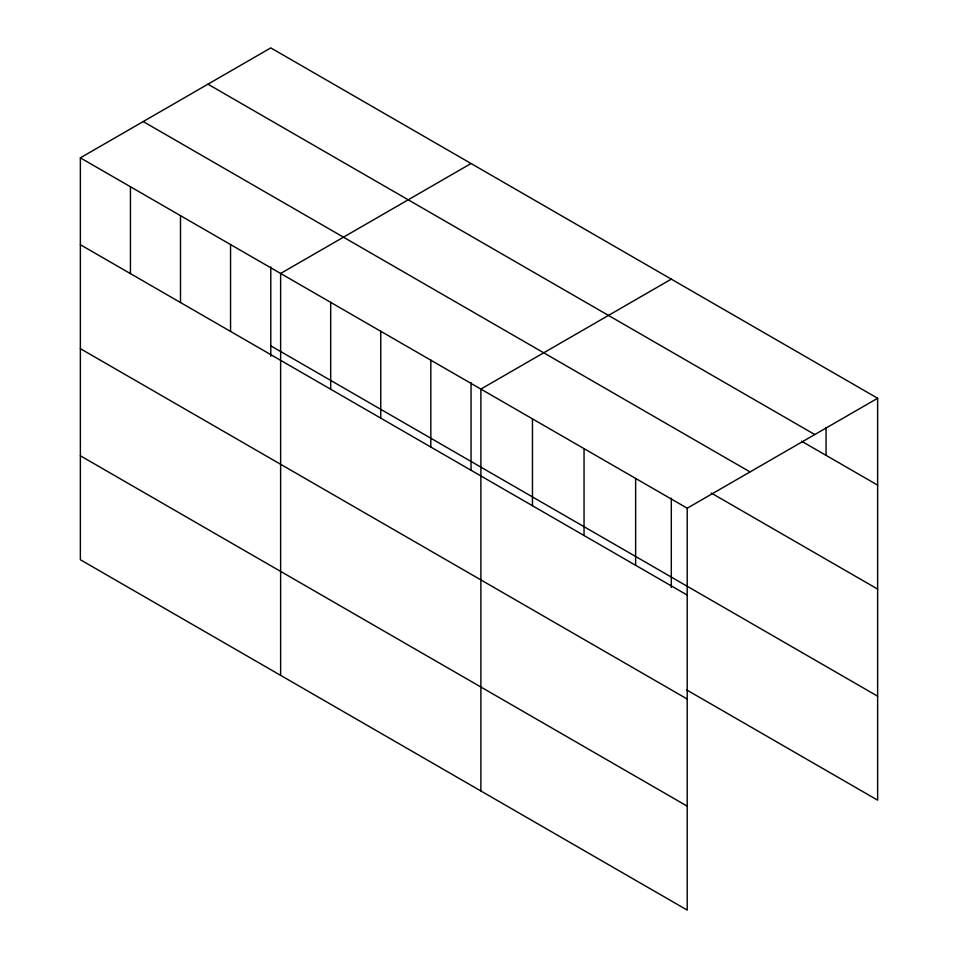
<?xml version="1.0" encoding="UTF-8"?>
<svg xmlns="http://www.w3.org/2000/svg" width="958" height="958" viewBox="0 0 958 958"><rect width="100%" height="100%" fill="white"/><g stroke="black" fill="none" stroke-linecap="round" stroke-linejoin="round"><path stroke-width="1.44" d="M80.364 157.842L687.209 508.207L687.209 910.1L80.364 559.735L80.364 157.842L270.791 47.9L877.636 398.265L877.636 800.158L686.778 689.976M471.049 163.519L280.622 273.461L280.622 675.354M671.307 279.137L480.88 389.08L480.88 790.973M687.209 508.207L877.636 398.265M207.946 84.184L814.803 434.549M801.559 441.207L877.636 485.131M143.197 121.558L750.054 471.923M711.279 493.047L877.636 589.086M270.791 345.838L877.636 696.203M80.364 244.709L687.209 595.074M80.364 348.664L687.209 699.029M80.364 455.78L687.209 806.145M826.059 427.376L826.059 455.349M671.307 498.232L671.307 587.47M635.633 478.425L635.633 565.292M584.045 448.643L584.045 535.51M532.468 418.862L532.468 505.728M471.049 382.613L471.049 470.366M430.825 360.172L430.825 447.039M380.757 331.264L380.757 418.143M330.69 302.369L330.69 389.235M270.791 266.995L270.791 356.232M230.555 244.553L230.555 331.42M180.487 215.646L180.487 302.524M130.432 186.75L130.432 273.617"/></g></svg>
